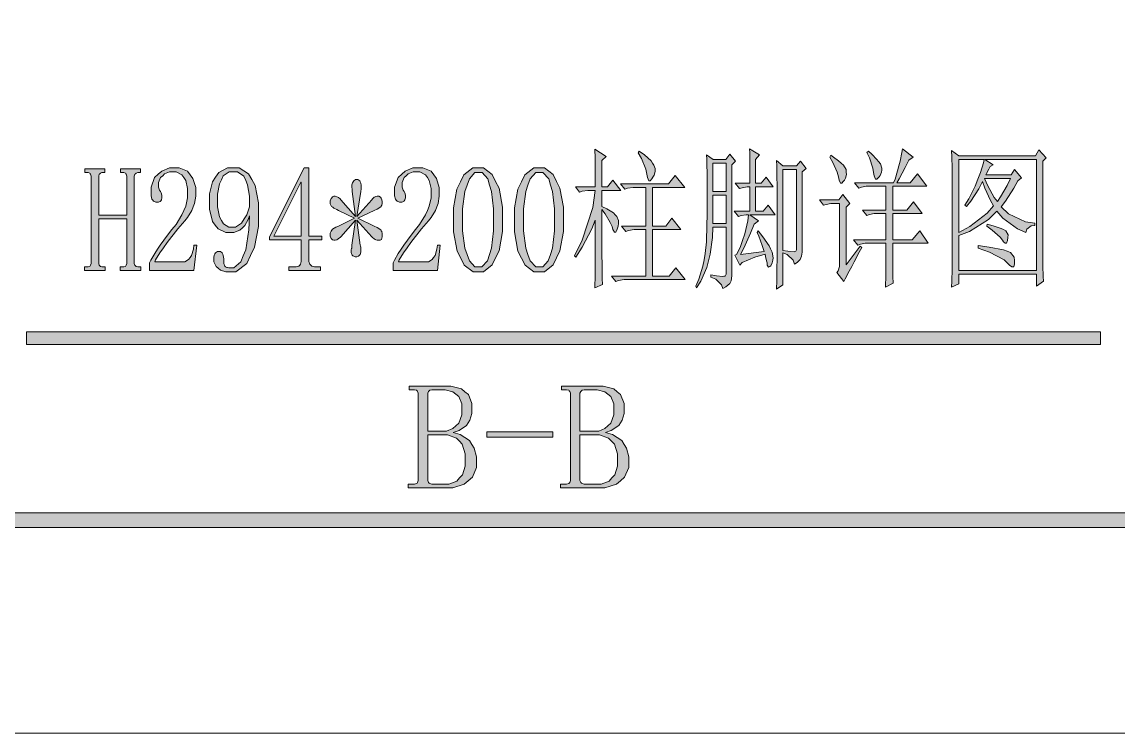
# Model space of a CAD drawing. Header units: millimetres. Extents: x 0 to 586, y 0 to 414.
# Drawn here: x 116.8 to 167.5, y 0 to 32.9 of the extents above; entities that cross this region are included whole.
import ezdxf

# ---------------------------------------------------------------- set-up
doc = ezdxf.new("R2010")
doc.units = ezdxf.units.MM

msp = doc.modelspace()

# ---------------------------------------------------------------- hatches: boundary and pattern name
h = msp.add_hatch(color=0)
h.dxf.hatch_style = 2
h.paths.add_polyline_path([(143.608778, 24.253472), (143.608778, 22.792972), (143.622889, 21.060833), (143.633472, 20.782139), (143.280694, 20.619861), (143.291278, 21.209), (143.301861, 22.778861), (143.301861, 23.756056), (143.146639, 23.357417), (142.695083, 22.503694), (142.39875, 22.048611), (142.331722, 22.105056), (142.695083, 22.821194), (143.181917, 24.334611), (143.301861, 25.135417), (143.104306, 25.135417), (142.959667, 25.135417), (142.695083, 25.093083), (142.575139, 25.05075), (142.377583, 25.297694), (143.301861, 25.297694), (143.301861, 25.752778), (143.291278, 26.624139), (143.280694, 27.036889), (143.809861, 26.705278), (143.608778, 26.51125), (143.608778, 25.297694), (143.873361, 25.297694), (144.116778, 25.601083), (144.490722, 25.135417), (143.608778, 25.135417), (143.608778, 24.391056), (143.841611, 24.281694), (144.148528, 24.087667), (144.226139, 24.006528), (144.30375, 23.921861), (144.381361, 23.741944), (144.381361, 23.646694), (144.381361, 23.604361), (144.353139, 23.473833), (144.324917, 23.385639), (144.300222, 23.297444), (144.247306, 23.205722), (144.226139, 23.205722), (144.194389, 23.205722), (144.116778, 23.329194), (144.074444, 23.456194), (143.996833, 23.646694), (143.764, 24.045333)])
h = msp.add_hatch(color=0)
h.dxf.hatch_style = 2
h.paths.add_polyline_path([(145.326806, 26.95575), (145.580806, 26.775833), (145.894778, 26.500667), (145.95475, 26.401889), (146.01825, 26.306639), (146.078222, 26.140833), (146.078222, 26.070278), (146.078222, 26.00325), (146.021778, 25.8445), (145.968861, 25.752778), (145.912417, 25.664583), (145.834806, 25.576389), (145.813639, 25.576389), (145.778361, 25.576389), (145.714861, 25.728083), (145.679583, 25.879778), (145.63725, 26.112611), (145.439694, 26.610028), (145.284472, 26.871083)])
h = msp.add_hatch(color=0)
h.dxf.hatch_style = 2
h.paths.add_polyline_path([(150.459722, 25.467028), (150.459722, 25.671639), (150.459722, 26.077333), (150.459722, 26.278417), (150.459722, 26.475972), (150.449139, 26.867556), (150.438556, 27.061583), (150.900694, 26.786417), (150.724306, 26.567694), (150.724306, 25.467028), (150.988889, 25.467028), (151.211139, 25.742194), (151.539222, 25.301222), (150.724306, 25.301222), (150.724306, 24.168806), (151.077083, 24.168806), (151.299333, 24.4475), (151.627417, 24.006528), (150.459722, 24.006528), (150.858361, 23.731361), (150.660806, 23.565556), (150.495, 23.152806), (150.173972, 22.450778), (150.022278, 22.1615), (151.122944, 22.299083), (151.03475, 22.57425), (150.868944, 23.015222), (150.791333, 23.1775), (150.837194, 23.262167), (151.055917, 22.987), (151.348722, 22.567194), (151.419278, 22.422556), (151.489833, 22.277917), (151.539222, 22.016861), (151.518056, 21.896917), (151.496889, 21.7805), (151.426333, 21.635861), (151.376944, 21.611167), (151.324028, 21.582944), (151.264056, 21.664083), (151.253472, 21.773444), (151.232306, 21.872222), (151.186444, 22.076833), (151.165278, 22.186194), (150.681972, 22.048611), (150.096361, 21.787556), (149.997583, 21.664083), (149.757694, 22.133278), (149.831778, 22.1615), (150.015222, 22.496639), (150.121056, 22.807083), (150.223361, 23.117528), (150.360944, 23.71725), (150.396222, 24.006528), (150.283333, 24.006528), (150.054028, 23.964194), (149.934083, 23.921861), (149.733, 24.168806), (150.459722, 24.168806), (150.459722, 25.301222), (150.339778, 25.301222), (150.096361, 25.258889), (149.976417, 25.220083), (149.778861, 25.467028)])
h = msp.add_hatch(color=0)
h.dxf.hatch_style = 2
h.paths.add_polyline_path([(157.532917, 27.061583), (158.016222, 26.677056), (157.818667, 26.539472), (157.642278, 26.19375), (157.367111, 25.671639), (157.268333, 25.491722), (157.885694, 25.491722), (158.213778, 25.904472), (158.65475, 25.325917), (157.070778, 25.325917), (157.070778, 24.22525), (157.730472, 24.22525), (158.037389, 24.609778), (158.436028, 24.059444), (157.070778, 24.059444), (157.070778, 22.849417), (157.973889, 22.849417), (158.326667, 23.262167), (158.721778, 22.683611), (157.070778, 22.683611), (157.070778, 22.06625), (157.081361, 21.141972), (157.091944, 20.842111), (156.739167, 20.648083), (156.74975, 21.212528), (156.760333, 22.228528), (156.760333, 22.683611), (155.881917, 22.683611), (155.793722, 22.683611), (155.582056, 22.641278), (155.462111, 22.602472), (155.264556, 22.849417), (156.760333, 22.849417), (156.760333, 24.059444), (156.298194, 24.059444), (156.21, 24.059444), (156.001861, 24.017111), (155.881917, 23.978306), (155.680833, 24.22525), (156.760333, 24.22525), (156.760333, 25.325917), (155.92425, 25.325917), (155.836056, 25.325917), (155.627917, 25.283583), (155.504444, 25.244778), (155.306889, 25.491722), (157.113111, 25.491722), (157.180139, 25.657528), (157.300083, 26.042056), (157.356528, 26.264306), (157.412972, 26.483028), (157.497639, 26.881667)])
h = msp.add_hatch(color=0)
h.dxf.hatch_style = 2
h.paths.add_polyline_path([(155.881917, 26.895778), (155.945417, 26.952222), (156.100639, 26.814639), (156.337, 26.571222), (156.421667, 26.468917), (156.502806, 26.366611), (156.573361, 26.165528), (156.562778, 26.070278), (156.552194, 25.975028), (156.492222, 25.823333), (156.442833, 25.766889), (156.393444, 25.710444), (156.333472, 25.657528), (156.319361, 25.657528), (156.277028, 25.657528), (156.21, 25.809222), (156.188833, 25.960917), (156.157083, 26.165528), (156.001861, 26.634722)])
h = msp.add_hatch(color=0)
h.paths.add_polyline_path([(164.031083, 26.483028), (164.031083, 21.914556), (164.031083, 21.639389), (164.041667, 21.141972), (164.05225, 20.92325), (163.724167, 20.704528), (163.724167, 21.254861), (160.132889, 21.254861), (160.132889, 20.813889), (159.801278, 20.648083), (159.811861, 20.92325), (159.822444, 21.487694), (159.822444, 21.776972), (159.822444, 25.936222), (159.822444, 26.169056), (159.811861, 26.691167), (159.801278, 26.980444), (160.132889, 26.7335), (163.678306, 26.7335), (163.833528, 27.008667), (164.186306, 26.648833)])
h.paths.add_polyline_path([(160.132889, 21.420667), (163.724167, 21.420667), (163.724167, 26.567694), (161.342917, 26.567694), (161.716861, 26.32075), (161.586333, 26.236083), (161.519306, 26.112611), (161.420528, 25.918583), (161.388778, 25.851556), (162.556472, 25.851556), (162.708167, 26.0985), (163.039778, 25.713972), (162.863389, 25.576389), (162.676417, 25.244778), (162.291889, 24.641528), (162.090806, 24.366361), (162.433, 24.048861), (163.216167, 23.678444), (163.657139, 23.622), (163.657139, 23.512639), (163.491333, 23.498528), (163.283194, 23.332722), (163.237333, 23.181028), (162.852806, 23.360944), (162.179, 23.854833), (161.89325, 24.172333), (161.508722, 23.787806), (160.626778, 23.223361), (160.132889, 23.043444)])
h.paths.add_polyline_path([(160.132889, 26.567694), (160.132889, 23.181028), (160.647944, 23.456194), (161.452278, 24.077083), (161.741556, 24.419278), (161.596917, 24.66975), (161.342917, 25.234194), (161.233556, 25.548167), (161.057167, 25.205972), (160.683222, 24.627417), (160.485667, 24.394583), (160.418639, 24.4475), (160.595028, 24.736778), (160.891361, 25.3365), (161.011306, 25.646944), (161.134778, 25.957389), (161.275889, 26.416), (161.300583, 26.567694)])
h.paths.add_polyline_path([(161.32175, 25.68575), (161.476972, 25.343556), (161.773306, 24.803806), (161.917944, 24.613306), (162.069639, 24.832028), (162.380083, 25.36825), (162.531778, 25.68575)])
h = msp.add_hatch(color=0)
h.paths.add_polyline_path([(148.6535, 21.226639), (148.9075, 21.184306), (149.210889, 21.149028), (149.260278, 21.156083), (149.309667, 21.163139), (149.359056, 21.251333), (149.359056, 21.336), (149.359056, 23.427972), (148.741694, 23.427972), (148.720528, 22.958778), (148.62175, 22.182667), (148.544139, 21.872222), (148.466528, 21.561778), (148.191361, 20.937361), (147.993806, 20.619861), (147.951472, 20.701), (148.092583, 21.0185), (148.286611, 21.625278), (148.336, 21.914556), (148.385389, 22.203833), (148.445361, 22.754167), (148.455944, 23.015222), (148.466528, 23.276278), (148.477111, 24.246417), (148.477111, 24.9555), (148.477111, 25.664583), (148.466528, 26.578278), (148.455944, 26.786417), (148.766389, 26.567694), (149.337889, 26.567694), (149.535444, 26.814639), (149.800028, 26.483028), (149.623639, 26.317222), (149.623639, 21.336), (149.623639, 21.170194), (149.591889, 20.944417), (149.556611, 20.880917), (149.524861, 20.817417), (149.348472, 20.672778), (149.203833, 20.591639), (149.150917, 20.757444), (148.87575, 21.0185), (148.6535, 21.11375)])
h.paths.add_polyline_path([(148.741694, 26.401889), (148.741694, 25.078972), (149.359056, 25.078972), (149.359056, 26.401889)])
h.paths.add_polyline_path([(148.741694, 24.913167), (148.741694, 23.593778), (149.359056, 23.593778), (149.359056, 24.913167)])
h = msp.add_hatch(color=0)
h.paths.add_polyline_path([(151.694444, 20.563417), (151.705028, 20.962056), (151.715611, 22.528389), (151.715611, 23.689028), (151.715611, 24.853194), (151.705028, 26.264306), (151.694444, 26.514778), (151.980194, 26.264306), (152.618722, 26.264306), (152.795111, 26.486556), (153.059694, 26.154944), (152.883306, 25.989139), (152.883306, 22.38375), (152.883306, 22.270861), (152.851556, 22.087417), (152.819806, 22.009806), (152.784528, 21.935722), (152.643417, 21.791083), (152.530528, 21.720528), (152.467028, 21.900444), (152.191861, 22.1615), (151.980194, 22.242639), (151.980194, 20.757444)])
h.paths.add_polyline_path([(151.980194, 22.355528), (152.223611, 22.313194), (152.505833, 22.284972), (152.544639, 22.299083), (152.579917, 22.313194), (152.618722, 22.38375), (152.618722, 22.436667), (152.618722, 26.0985), (151.980194, 26.0985)])
h = msp.add_hatch(color=0)
h.dxf.hatch_style = 2
h.paths.add_polyline_path([(154.160361, 26.677056), (154.206222, 26.758194), (154.326167, 26.677056), (154.562528, 26.497139), (154.678944, 26.401889), (154.795361, 26.303111), (154.915306, 26.0985), (154.922361, 25.985611), (154.925889, 25.87625), (154.883556, 25.692806), (154.834167, 25.615194), (154.784778, 25.541111), (154.714222, 25.4635), (154.689528, 25.4635), (154.657778, 25.4635), (154.59075, 25.615194), (154.559, 25.766889), (154.502556, 25.975028), (154.305, 26.426583)])
h = msp.add_hatch(color=0)
h.dxf.hatch_style = 2
h.paths.add_polyline_path([(121.955278, 21.805194), (121.955278, 21.74875), (121.9835, 21.667611), (122.011722, 21.639389), (122.039944, 21.611167), (122.1105, 21.586472), (122.152833, 21.586472), (122.262194, 21.586472), (122.262194, 21.417139), (121.299111, 21.417139), (121.299111, 21.586472), (121.408472, 21.586472), (121.461389, 21.586472), (121.539, 21.611167), (121.560167, 21.639389), (121.584861, 21.667611), (121.606028, 21.74875), (121.606028, 21.805194), (121.606028, 23.8125), (120.304278, 23.8125), (120.304278, 21.805194), (120.304278, 21.74875), (120.3325, 21.667611), (120.357194, 21.639389), (120.385417, 21.611167), (120.455972, 21.586472), (120.501833, 21.586472), (120.611194, 21.586472), (120.611194, 21.417139), (119.644583, 21.417139), (119.644583, 21.586472), (119.753944, 21.586472), (119.810389, 21.586472), (119.888, 21.611167), (119.909167, 21.639389), (119.930333, 21.667611), (119.9515, 21.74875), (119.9515, 21.805194), (119.9515, 25.742194), (119.9515, 25.798639), (119.930333, 25.879778), (119.909167, 25.908), (119.888, 25.936222), (119.810389, 25.960917), (119.757472, 25.960917), (119.669278, 25.960917), (119.669278, 26.13025), (120.5865, 26.13025), (120.5865, 25.960917), (120.501833, 25.960917), (120.455972, 25.960917), (120.385417, 25.936222), (120.357194, 25.908), (120.3325, 25.879778), (120.304278, 25.798639), (120.304278, 25.742194), (120.304278, 23.981833), (121.606028, 23.981833), (121.606028, 25.742194), (121.606028, 25.798639), (121.584861, 25.879778), (121.560167, 25.908), (121.539, 25.936222), (121.464917, 25.960917), (121.408472, 25.960917), (121.320278, 25.960917), (121.320278, 26.13025), (122.241028, 26.13025), (122.241028, 25.960917), (122.152833, 25.960917), (122.1105, 25.960917), (122.036417, 25.936222), (122.011722, 25.908), (121.9835, 25.879778), (121.955278, 25.798639), (121.955278, 25.742194)])
h = msp.add_hatch(color=0)
h.dxf.hatch_style = 2
h.paths.add_polyline_path([(124.424722, 24.973139), (124.424722, 25.220083), (124.336528, 25.597556), (124.248333, 25.731611), (124.160139, 25.862139), (123.895556, 25.992667), (123.719167, 25.992667), (123.585111, 25.992667), (123.359333, 25.900944), (123.267611, 25.81275), (123.172361, 25.724556), (123.080639, 25.49525), (123.080639, 25.357667), (123.080639, 25.276528), (123.122972, 25.138944), (123.168833, 25.0825), (123.200583, 25.026056), (123.232333, 24.916694), (123.232333, 24.863778), (123.232333, 24.793222), (123.207639, 24.690917), (123.179417, 24.655639), (123.151194, 24.620361), (123.070056, 24.588611), (123.013611, 24.588611), (122.950111, 24.588611), (122.844278, 24.634472), (122.805472, 24.683861), (122.766667, 24.729722), (122.727861, 24.888472), (122.727861, 25.001361), (122.727861, 25.290639), (122.893667, 25.728083), (123.059472, 25.879778), (123.225278, 26.031472), (123.578056, 26.183167), (123.765028, 26.183167), (124.029611, 26.183167), (124.421194, 26.017361), (124.544667, 25.855083), (124.671667, 25.689278), (124.798667, 25.273), (124.798667, 25.026056), (124.798667, 24.86025), (124.738694, 24.532167), (124.678722, 24.366361), (124.61875, 24.200556), (124.424722, 23.883056), (124.290667, 23.731361), (123.973167, 23.346833), (123.482806, 22.718889), (123.309944, 22.479), (123.140611, 22.239111), (122.936, 21.914556), (122.90425, 21.829889), (124.202472, 21.829889), (124.30125, 21.829889), (124.467056, 21.928667), (124.534083, 22.023917), (124.601111, 22.119167), (124.689306, 22.408444), (124.710472, 22.598944), (124.844528, 22.598944), (124.710472, 21.417139), (122.660833, 21.417139), (122.660833, 21.776972), (122.717278, 21.900444), (122.897194, 22.217944), (123.024194, 22.411972), (123.151194, 22.602472), (123.489861, 23.057556), (123.698, 23.318611), (123.884972, 23.554972), (124.160139, 23.995944), (124.248333, 24.200556), (124.336528, 24.408694), (124.424722, 24.793222)])
h = msp.add_hatch(color=0)
h.paths.add_polyline_path([(126.403806, 23.181028), (126.185083, 23.181028), (125.832306, 23.353889), (125.69825, 23.52675), (125.567722, 23.699611), (125.433667, 24.257), (125.433667, 24.641528), (125.433667, 24.973139), (125.578306, 25.523472), (125.719417, 25.742194), (125.864056, 25.964444), (126.273278, 26.183167), (126.537861, 26.183167), (126.813028, 26.183167), (127.243417, 25.908), (127.398639, 25.632833), (127.550333, 25.357667), (127.705556, 24.560389), (127.705556, 24.03475), (127.705556, 23.456194), (127.525639, 22.500167), (127.342194, 22.119167), (127.15875, 21.741694), (126.657806, 21.364222), (126.336778, 21.364222), (126.195667, 21.364222), (125.945194, 21.445361), (125.842889, 21.5265), (125.737056, 21.611167), (125.631222, 21.829889), (125.631222, 21.967472), (125.631222, 22.023917), (125.659444, 22.133278), (125.687667, 22.189722), (125.712361, 22.246167), (125.807611, 22.299083), (125.874639, 22.299083), (125.938139, 22.299083), (126.026333, 22.239111), (126.0475, 22.175611), (126.072194, 22.112111), (126.093361, 21.967472), (126.093361, 21.886333), (126.093361, 21.829889), (126.103944, 21.741694), (126.114528, 21.706417), (126.125111, 21.671139), (126.149806, 21.625278), (126.160389, 21.611167), (126.170972, 21.597056), (126.209778, 21.575889), (126.238, 21.568833), (126.266222, 21.561778), (126.326194, 21.554722), (126.357944, 21.554722), (126.559028, 21.554722), (126.880056, 21.829889), (127, 22.105056), (127.123472, 22.380222), (127.264583, 23.3045), (127.289278, 23.953611), (127.232833, 23.787806), (127.067028, 23.512639), (126.957667, 23.403278), (126.848306, 23.290389), (126.569611, 23.181028)])
h.paths.add_polyline_path([(125.807611, 24.66975), (125.807611, 24.366361), (125.902861, 23.904222), (125.998111, 23.745472), (126.089833, 23.586722), (126.326194, 23.427972), (126.470833, 23.427972), (126.636639, 23.427972), (126.922389, 23.622), (127.045861, 23.816028), (127.165806, 24.006528), (127.289278, 24.366361), (127.289278, 24.532167), (127.289278, 24.86025), (127.201083, 25.392944), (127.112889, 25.5905), (127.024694, 25.791583), (126.735417, 25.992667), (126.537861, 25.992667), (126.350889, 25.992667), (126.072194, 25.805694), (125.984, 25.618722), (125.895806, 25.435278), (125.807611, 24.959028)])
h = msp.add_hatch(color=0)
h.paths.add_polyline_path([(130.040944, 21.942778), (130.040944, 21.844), (130.083278, 21.709944), (130.129139, 21.667611), (130.171472, 21.625278), (130.294944, 21.586472), (130.372556, 21.586472), (130.570111, 21.586472), (130.570111, 21.417139), (129.116667, 21.417139), (129.116667, 21.586472), (129.360083, 21.586472), (129.448278, 21.586472), (129.575278, 21.625278), (129.614083, 21.667611), (129.649361, 21.709944), (129.688167, 21.844), (129.688167, 21.942778), (129.688167, 22.845889), (128.210028, 22.845889), (128.210028, 22.983472), (129.822222, 26.183167), (130.040944, 26.183167), (130.040944, 23.015222), (130.637139, 23.015222), (130.637139, 22.845889), (130.040944, 22.845889)])
h.paths.add_polyline_path([(129.667, 25.516417), (128.407583, 23.015222), (129.688167, 23.015222), (129.688167, 25.516417)])
h = msp.add_hatch(color=0)
h.dxf.hatch_style = 2
h.paths.add_polyline_path([(135.703028, 24.973139), (135.703028, 25.220083), (135.614833, 25.597556), (135.526639, 25.731611), (135.438444, 25.862139), (135.173861, 25.992667), (134.997472, 25.992667), (134.866944, 25.992667), (134.641167, 25.900944), (134.545917, 25.81275), (134.450667, 25.724556), (134.358944, 25.49525), (134.358944, 25.357667), (134.358944, 25.276528), (134.401278, 25.138944), (134.447139, 25.0825), (134.478889, 25.026056), (134.514167, 24.916694), (134.514167, 24.863778), (134.514167, 24.793222), (134.485944, 24.690917), (134.457722, 24.655639), (134.4295, 24.620361), (134.348361, 24.588611), (134.291917, 24.588611), (134.228417, 24.588611), (134.122583, 24.634472), (134.083778, 24.683861), (134.044972, 24.729722), (134.006167, 24.888472), (134.006167, 25.001361), (134.006167, 25.290639), (134.171972, 25.728083), (134.337778, 25.879778), (134.503583, 26.031472), (134.856361, 26.183167), (135.043333, 26.183167), (135.307917, 26.183167), (135.6995, 26.017361), (135.8265, 25.855083), (135.949972, 25.689278), (136.076972, 25.273), (136.076972, 25.026056), (136.076972, 24.86025), (136.017, 24.532167), (135.957028, 24.366361), (135.897056, 24.200556), (135.703028, 23.883056), (135.5725, 23.731361), (135.251472, 23.346833), (134.761111, 22.718889), (134.58825, 22.479), (134.418917, 22.239111), (134.214306, 21.914556), (134.182556, 21.829889), (135.480778, 21.829889), (135.583083, 21.829889), (135.745361, 21.928667), (135.812389, 22.023917), (135.879417, 22.119167), (135.967611, 22.408444), (135.988778, 22.598944), (136.122833, 22.598944), (135.988778, 21.417139), (133.939139, 21.417139), (133.939139, 21.776972), (133.995583, 21.900444), (134.179028, 22.217944), (134.306028, 22.411972), (134.4295, 22.602472), (134.768167, 23.057556), (134.976306, 23.318611), (135.163278, 23.554972), (135.438444, 23.995944), (135.526639, 24.200556), (135.614833, 24.408694), (135.703028, 24.793222)])
h = msp.add_hatch(color=0)
h.paths.add_polyline_path([(137.883194, 21.364222), (137.639778, 21.364222), (137.230556, 21.678194), (137.068278, 21.995694), (136.902472, 22.313194), (136.736667, 23.20925), (136.736667, 23.787806), (136.736667, 24.324028), (136.895417, 25.191861), (137.057694, 25.523472), (137.216444, 25.855083), (137.629194, 26.183167), (137.883194, 26.183167), (138.123083, 26.183167), (138.52525, 25.865667), (138.684, 25.551694), (138.846278, 25.234194), (139.005028, 24.35225), (139.005028, 23.787806), (139.005028, 23.223361), (138.846278, 22.334361), (138.684, 22.009806), (138.52525, 21.68525), (138.123083, 21.364222)])
h.paths.add_polyline_path([(137.883194, 25.960917), (137.727972, 25.960917), (137.470444, 25.664583), (137.364611, 25.371778), (137.258778, 25.075444), (137.156472, 24.281694), (137.156472, 23.787806), (137.156472, 23.265694), (137.258778, 22.450778), (137.364611, 22.1615), (137.470444, 21.872222), (137.727972, 21.586472), (137.883194, 21.586472), (138.045472, 21.586472), (138.306528, 21.872222), (138.39825, 22.1615), (138.4935, 22.450778), (138.585222, 23.265694), (138.585222, 23.787806), (138.585222, 24.281694), (138.497028, 25.075444), (138.408833, 25.371778), (138.320639, 25.664583), (138.059583, 25.960917)])
h = msp.add_hatch(color=0)
h.paths.add_polyline_path([(140.701889, 21.364222), (140.458472, 21.364222), (140.052778, 21.678194), (139.886972, 21.995694), (139.721167, 22.313194), (139.555361, 23.20925), (139.555361, 23.787806), (139.555361, 24.324028), (139.717639, 25.191861), (139.876389, 25.523472), (140.035139, 25.855083), (140.447889, 26.183167), (140.701889, 26.183167), (140.945306, 26.183167), (141.343944, 25.865667), (141.506222, 25.551694), (141.664972, 25.234194), (141.823722, 24.35225), (141.823722, 23.787806), (141.823722, 23.223361), (141.664972, 22.334361), (141.506222, 22.009806), (141.343944, 21.68525), (140.945306, 21.364222)])
h.paths.add_polyline_path([(140.701889, 25.960917), (140.546667, 25.960917), (140.289139, 25.664583), (140.183306, 25.371778), (140.081, 25.075444), (139.975167, 24.281694), (139.975167, 23.787806), (139.975167, 23.265694), (140.081, 22.450778), (140.183306, 22.1615), (140.289139, 21.872222), (140.546667, 21.586472), (140.701889, 21.586472), (140.867694, 21.586472), (141.125222, 21.872222), (141.220472, 22.1615), (141.312194, 22.450778), (141.407444, 23.265694), (141.407444, 23.787806), (141.407444, 24.281694), (141.31925, 25.075444), (141.231056, 25.371778), (141.142861, 25.664583), (140.878278, 25.960917)])
h = msp.add_hatch(color=0)
h.dxf.hatch_style = 2
h.paths.add_polyline_path([(133.057194, 24.200556), (132.309306, 23.84425), (133.057194, 23.484417), (133.201833, 23.413861), (133.367639, 23.3045), (133.388806, 23.262167), (133.409972, 23.223361), (133.431139, 23.138694), (133.431139, 23.096361), (133.431139, 22.987), (133.399389, 22.863528), (133.367639, 22.849417), (133.332361, 22.835306), (133.265333, 22.821194), (133.233583, 22.821194), (133.201833, 22.821194), (133.134806, 22.842361), (133.103056, 22.863528), (133.067778, 22.884694), (132.990167, 22.944667), (132.947833, 22.987), (132.263444, 23.759583), (132.418667, 22.602472), (132.42925, 22.563667), (132.439833, 22.486056), (132.439833, 22.450778), (132.439833, 22.419028), (132.439833, 22.369639), (132.439833, 22.355528), (132.439833, 22.274389), (132.408083, 22.157972), (132.372806, 22.122694), (132.341056, 22.087417), (132.263444, 22.052139), (132.221111, 22.052139), (132.185833, 22.052139), (132.115278, 22.080361), (132.076472, 22.108583), (132.037667, 22.136806), (131.998861, 22.260278), (131.998861, 22.355528), (131.998861, 22.38375), (132.009444, 22.440194), (132.023556, 22.464889), (132.023556, 22.493111), (132.023556, 22.563667), (132.023556, 22.602472), (132.199944, 23.759583), (131.515556, 22.987), (131.483806, 22.958778), (131.409722, 22.905861), (131.370917, 22.877639), (131.332111, 22.849417), (131.261556, 22.821194), (131.229806, 22.821194), (131.194528, 22.821194), (131.131028, 22.849417), (131.09575, 22.877639), (131.064, 22.905861), (131.028722, 23.015222), (131.028722, 23.096361), (131.028722, 23.152806), (131.064, 23.248056), (131.09575, 23.290389), (131.131028, 23.332722), (131.282722, 23.427972), (131.406194, 23.484417), (132.154083, 23.84425), (131.406194, 24.200556), (131.328583, 24.242889), (131.194528, 24.316972), (131.141611, 24.35225), (131.085167, 24.387528), (131.028722, 24.503944), (131.028722, 24.588611), (131.028722, 24.655639), (131.064, 24.757944), (131.09575, 24.793222), (131.131028, 24.8285), (131.194528, 24.863778), (131.229806, 24.863778), (131.261556, 24.863778), (131.332111, 24.842611), (131.370917, 24.821444), (131.409722, 24.800278), (131.483806, 24.740306), (131.515556, 24.697972), (132.199944, 23.925389), (132.044722, 25.0825), (132.044722, 25.124833), (132.044722, 25.191861), (132.044722, 25.220083), (132.034139, 25.248306), (132.023556, 25.301222), (132.023556, 25.329444), (132.023556, 25.385889), (132.055306, 25.488194), (132.087056, 25.534056), (132.122333, 25.583444), (132.199944, 25.632833), (132.242278, 25.632833), (132.309306, 25.632833), (132.3975, 25.576389), (132.418667, 25.523472), (132.439833, 25.467028), (132.461, 25.371778), (132.461, 25.329444), (132.461, 25.301222), (132.461, 25.24125), (132.461, 25.205972), (132.461, 25.170694), (132.450417, 25.107194), (132.439833, 25.0825), (132.263444, 23.925389), (132.947833, 24.697972), (132.990167, 24.750889), (133.067778, 24.821444), (133.103056, 24.835556), (133.134806, 24.849667), (133.201833, 24.863778), (133.233583, 24.863778), (133.279444, 24.863778), (133.35, 24.821444), (133.378222, 24.779111), (133.402917, 24.740306), (133.431139, 24.641528), (133.431139, 24.588611), (133.431139, 24.532167), (133.409972, 24.443972), (133.388806, 24.408694), (133.367639, 24.373417), (133.201833, 24.271111)])
h = msp.add_hatch(color=0)
h.dxf.hatch_style = 2
h.paths.add_polyline_path([(144.469556, 25.438806), (146.695583, 25.438806), (147.0025, 25.823333), (147.443472, 25.273), (145.944167, 25.273), (145.944167, 23.484417), (146.561528, 23.484417), (146.847278, 23.84425), (147.267083, 23.318611), (145.944167, 23.318611), (145.944167, 21.166667), (146.71675, 21.166667), (147.023667, 21.554722), (147.464639, 21.004389), (144.776472, 21.004389), (144.635361, 21.004389), (144.370778, 20.962056), (144.247306, 20.919722), (144.04975, 21.166667), (145.63725, 21.166667), (145.63725, 23.318611), (145.238611, 23.318611), (145.0975, 23.318611), (144.832917, 23.279806), (144.712972, 23.237472), (144.511889, 23.484417), (145.63725, 23.484417), (145.63725, 25.273), (145.196278, 25.273), (145.051639, 25.273), (144.787056, 25.230667), (144.667111, 25.188333)])
h = msp.add_hatch(color=0)
h.dxf.hatch_style = 2
h.paths.add_polyline_path([(154.911778, 21.692306), (155.571472, 22.546028), (155.6385, 22.489583), (155.518556, 22.270861), (155.285722, 21.829889), (155.176361, 21.607639), (155.052889, 21.388917), (154.865917, 21.043194), (154.802417, 20.919722), (154.491972, 21.332472), (154.548417, 21.403028), (154.601333, 21.607639), (154.601333, 21.745222), (154.601333, 24.528639), (154.294417, 24.528639), (154.206222, 24.528639), (153.998083, 24.486306), (153.874611, 24.443972), (153.677056, 24.694444), (154.580167, 24.694444), (154.756556, 24.941389), (155.088167, 24.528639), (154.911778, 24.362833)])
h = msp.add_hatch(color=0)
h.dxf.hatch_style = 2
h.paths.add_polyline_path([(161.452278, 23.565556), (161.716861, 23.498528), (162.090806, 23.375056), (162.203694, 23.318611), (162.313056, 23.262167), (162.411833, 23.078722), (162.40125, 22.948194), (162.390667, 22.817667), (162.344806, 22.687139), (162.313056, 22.687139), (162.281306, 22.687139), (162.203694, 22.754167), (162.157833, 22.824722), (162.048472, 22.962306), (161.685111, 23.290389), (161.431111, 23.484417)])
h = msp.add_hatch(color=0)
h.dxf.hatch_style = 2
h.paths.add_polyline_path([(161.036, 22.57425), (161.540472, 22.507222), (162.207222, 22.376694), (162.3695, 22.313194), (162.52825, 22.253222), (162.697583, 22.038028), (162.708167, 21.886333), (162.71875, 21.734639), (162.676417, 21.586472), (162.619972, 21.586472), (162.588222, 21.586472), (162.478861, 21.667611), (162.40125, 21.74875), (162.235444, 21.914556), (161.551056, 22.270861), (161.036, 22.464889)])
h = msp.add_hatch(color=0)
h.dxf.hatch_style = 2
h.paths.add_polyline_path([(116.956417, 17.991667), (116.956417, 18.584333), (166.694556, 18.584333), (166.694556, 17.991667)])
h = msp.add_hatch(color=0)
h.paths.add_polyline_path([(134.634111, 11.359444), (134.634111, 11.52525), (134.852833, 11.52525), (134.923389, 11.52525), (135.018639, 11.553472), (135.046861, 11.581694), (135.075083, 11.609917), (135.103306, 11.691056), (135.103306, 11.7475), (135.103306, 15.6845), (135.103306, 15.737417), (135.075083, 15.822083), (135.046861, 15.850306), (135.018639, 15.875), (134.923389, 15.903222), (134.852833, 15.903222), (134.687028, 15.903222), (134.687028, 16.072556), (136.285111, 16.072556), (136.616722, 16.072556), (137.107083, 15.942028), (137.265833, 15.807972), (137.424583, 15.677444), (137.583333, 15.27175), (137.583333, 14.996583), (137.583333, 14.802556), (137.498667, 14.485056), (137.417528, 14.361583), (137.332861, 14.238111), (136.990667, 14.015861), (136.726083, 13.920611), (137.043583, 13.825361), (137.473972, 13.550194), (137.583333, 13.370278), (137.692694, 13.190361), (137.805583, 12.791722), (137.805583, 12.569472), (137.805583, 12.294306), (137.611556, 11.853333), (137.417528, 11.687528), (137.2235, 11.52525), (136.701389, 11.359444), (136.369778, 11.359444)])
h.paths.add_polyline_path([(136.288639, 11.52525), (136.521472, 11.52525), (136.888361, 11.669889), (137.018889, 11.814528), (137.149417, 11.959167), (137.279944, 12.364861), (137.279944, 12.625917), (137.279944, 12.929306), (137.142361, 13.373806), (137.004778, 13.518444), (136.867194, 13.663083), (136.454444, 13.807722), (136.17575, 13.807722), (135.54075, 13.807722), (135.54075, 11.7475), (135.54075, 11.691056), (135.576028, 11.609917), (135.611306, 11.581694), (135.643056, 11.553472), (135.734778, 11.52525), (135.791222, 11.52525)])
h.paths.add_polyline_path([(137.114139, 14.996583), (137.114139, 15.243528), (136.976556, 15.592778), (136.838972, 15.698611), (136.701389, 15.800917), (136.341556, 15.903222), (136.119306, 15.903222), (135.791222, 15.903222), (135.734778, 15.903222), (135.643056, 15.875), (135.611306, 15.850306), (135.576028, 15.822083), (135.54075, 15.737417), (135.54075, 15.6845), (135.54075, 13.977056), (136.256889, 13.977056), (136.408583, 13.977056), (136.701389, 14.100528), (136.838972, 14.224), (136.976556, 14.347472), (137.114139, 14.732)])
h = msp.add_hatch(color=0)
h.paths.add_polyline_path([(141.682611, 11.359444), (141.682611, 11.52525), (141.904861, 11.52525), (141.971889, 11.52525), (142.070667, 11.553472), (142.095361, 11.581694), (142.123583, 11.609917), (142.151806, 11.691056), (142.151806, 11.7475), (142.151806, 15.6845), (142.151806, 15.737417), (142.123583, 15.822083), (142.095361, 15.850306), (142.070667, 15.875), (141.971889, 15.903222), (141.904861, 15.903222), (141.739056, 15.903222), (141.739056, 16.072556), (143.337139, 16.072556), (143.665222, 16.072556), (144.155583, 15.942028), (144.314333, 15.807972), (144.473083, 15.677444), (144.631833, 15.27175), (144.631833, 14.996583), (144.631833, 14.802556), (144.547167, 14.485056), (144.466028, 14.361583), (144.384889, 14.238111), (144.039167, 14.015861), (143.778111, 13.920611), (144.095611, 13.825361), (144.522472, 13.550194), (144.631833, 13.370278), (144.741194, 13.190361), (144.854083, 12.791722), (144.854083, 12.569472), (144.854083, 12.294306), (144.660056, 11.853333), (144.466028, 11.687528), (144.275528, 11.52525), (143.749889, 11.359444), (143.418278, 11.359444)])
h.paths.add_polyline_path([(143.337139, 11.52525), (143.569972, 11.52525), (143.936861, 11.669889), (144.067389, 11.814528), (144.197917, 11.959167), (144.331972, 12.364861), (144.331972, 12.625917), (144.331972, 12.929306), (144.190861, 13.373806), (144.053278, 13.518444), (143.915694, 13.663083), (143.502944, 13.807722), (143.22425, 13.807722), (142.58925, 13.807722), (142.58925, 11.7475), (142.58925, 11.691056), (142.624528, 11.609917), (142.659806, 11.581694), (142.695083, 11.553472), (142.783278, 11.52525), (142.839722, 11.52525)])
h.paths.add_polyline_path([(144.162639, 14.996583), (144.162639, 15.243528), (144.025056, 15.592778), (143.887472, 15.698611), (143.749889, 15.800917), (143.390056, 15.903222), (143.171333, 15.903222), (142.839722, 15.903222), (142.783278, 15.903222), (142.695083, 15.875), (142.659806, 15.850306), (142.624528, 15.822083), (142.58925, 15.737417), (142.58925, 15.6845), (142.58925, 13.977056), (143.308917, 13.977056), (143.460611, 13.977056), (143.749889, 14.100528), (143.887472, 14.224), (144.025056, 14.347472), (144.162639, 14.732)])
h = msp.add_hatch(color=0)
h.dxf.hatch_style = 2
h.paths.add_polyline_path([(138.27125, 13.701889), (138.27125, 13.945306), (141.329833, 13.945306), (141.329833, 13.701889)])
h = msp.add_hatch(color=0)
h.dxf.hatch_style = 2
h.paths.add_polyline_path([(24.302861, 9.514417), (24.994306, 10.205861), (575.429944, 10.205861), (576.117861, 9.514417)])

# ---------------------------------------------------------------- linework, layer by layer
at = {"color": 0, "lineweight": 0}
for points in [[(0, 0), (585.632278, 0), (585.632278, 414.0835), (0, 414.0835)], [(143.608778, 24.253472), (143.608778, 22.792972), (143.622889, 21.060833), (143.633472, 20.782139), (143.280694, 20.619861), (143.291278, 21.209), (143.301861, 22.778861), (143.301861, 23.756056), (143.146639, 23.357417), (142.695083, 22.503694), (142.39875, 22.048611), (142.331722, 22.105056), (142.695083, 22.821194), (143.181917, 24.334611), (143.301861, 25.135417), (143.104306, 25.135417), (142.959667, 25.135417), (142.695083, 25.093083), (142.575139, 25.05075), (142.377583, 25.297694), (143.301861, 25.297694), (143.301861, 25.752778), (143.291278, 26.624139), (143.280694, 27.036889), (143.809861, 26.705278), (143.608778, 26.51125), (143.608778, 25.297694), (143.873361, 25.297694), (144.116778, 25.601083), (144.490722, 25.135417), (143.608778, 25.135417), (143.608778, 24.391056), (143.841611, 24.281694), (144.148528, 24.087667), (144.226139, 24.006528), (144.30375, 23.921861), (144.381361, 23.741944), (144.381361, 23.646694), (144.381361, 23.604361), (144.353139, 23.473833), (144.324917, 23.385639), (144.300222, 23.297444), (144.247306, 23.205722), (144.226139, 23.205722), (144.194389, 23.205722), (144.116778, 23.329194), (144.074444, 23.456194), (143.996833, 23.646694), (143.764, 24.045333)], [(145.326806, 26.95575), (145.580806, 26.775833), (145.894778, 26.500667), (145.95475, 26.401889), (146.01825, 26.306639), (146.078222, 26.140833), (146.078222, 26.070278), (146.078222, 26.00325), (146.021778, 25.8445), (145.968861, 25.752778), (145.912417, 25.664583), (145.834806, 25.576389), (145.813639, 25.576389), (145.778361, 25.576389), (145.714861, 25.728083), (145.679583, 25.879778), (145.63725, 26.112611), (145.439694, 26.610028), (145.284472, 26.871083)], [(150.459722, 25.467028), (150.459722, 25.671639), (150.459722, 26.077333), (150.459722, 26.278417), (150.459722, 26.475972), (150.449139, 26.867556), (150.438556, 27.061583), (150.900694, 26.786417), (150.724306, 26.567694), (150.724306, 25.467028), (150.988889, 25.467028), (151.211139, 25.742194), (151.539222, 25.301222), (150.724306, 25.301222), (150.724306, 24.168806), (151.077083, 24.168806), (151.299333, 24.4475), (151.627417, 24.006528), (150.459722, 24.006528), (150.858361, 23.731361), (150.660806, 23.565556), (150.495, 23.152806), (150.173972, 22.450778), (150.022278, 22.1615), (151.122944, 22.299083), (151.03475, 22.57425), (150.868944, 23.015222), (150.791333, 23.1775), (150.837194, 23.262167), (151.055917, 22.987), (151.348722, 22.567194), (151.419278, 22.422556), (151.489833, 22.277917), (151.539222, 22.016861), (151.518056, 21.896917), (151.496889, 21.7805), (151.426333, 21.635861), (151.376944, 21.611167), (151.324028, 21.582944), (151.264056, 21.664083), (151.253472, 21.773444), (151.232306, 21.872222), (151.186444, 22.076833), (151.165278, 22.186194), (150.681972, 22.048611), (150.096361, 21.787556), (149.997583, 21.664083), (149.757694, 22.133278), (149.831778, 22.1615), (150.015222, 22.496639), (150.121056, 22.807083), (150.223361, 23.117528), (150.360944, 23.71725), (150.396222, 24.006528), (150.283333, 24.006528), (150.054028, 23.964194), (149.934083, 23.921861), (149.733, 24.168806), (150.459722, 24.168806), (150.459722, 25.301222), (150.339778, 25.301222), (150.096361, 25.258889), (149.976417, 25.220083), (149.778861, 25.467028)], [(157.532917, 27.061583), (158.016222, 26.677056), (157.818667, 26.539472), (157.642278, 26.19375), (157.367111, 25.671639), (157.268333, 25.491722), (157.885694, 25.491722), (158.213778, 25.904472), (158.65475, 25.325917), (157.070778, 25.325917), (157.070778, 24.22525), (157.730472, 24.22525), (158.037389, 24.609778), (158.436028, 24.059444), (157.070778, 24.059444), (157.070778, 22.849417), (157.973889, 22.849417), (158.326667, 23.262167), (158.721778, 22.683611), (157.070778, 22.683611), (157.070778, 22.06625), (157.081361, 21.141972), (157.091944, 20.842111), (156.739167, 20.648083), (156.74975, 21.212528), (156.760333, 22.228528), (156.760333, 22.683611), (155.881917, 22.683611), (155.793722, 22.683611), (155.582056, 22.641278), (155.462111, 22.602472), (155.264556, 22.849417), (156.760333, 22.849417), (156.760333, 24.059444), (156.298194, 24.059444), (156.21, 24.059444), (156.001861, 24.017111), (155.881917, 23.978306), (155.680833, 24.22525), (156.760333, 24.22525), (156.760333, 25.325917), (155.92425, 25.325917), (155.836056, 25.325917), (155.627917, 25.283583), (155.504444, 25.244778), (155.306889, 25.491722), (157.113111, 25.491722), (157.180139, 25.657528), (157.300083, 26.042056), (157.356528, 26.264306), (157.412972, 26.483028), (157.497639, 26.881667)], [(155.881917, 26.895778), (155.945417, 26.952222), (156.100639, 26.814639), (156.337, 26.571222), (156.421667, 26.468917), (156.502806, 26.366611), (156.573361, 26.165528), (156.562778, 26.070278), (156.552194, 25.975028), (156.492222, 25.823333), (156.442833, 25.766889), (156.393444, 25.710444), (156.333472, 25.657528), (156.319361, 25.657528), (156.277028, 25.657528), (156.21, 25.809222), (156.188833, 25.960917), (156.157083, 26.165528), (156.001861, 26.634722)], [(164.031083, 26.483028), (164.031083, 21.914556), (164.031083, 21.639389), (164.041667, 21.141972), (164.05225, 20.92325), (163.724167, 20.704528), (163.724167, 21.254861), (160.132889, 21.254861), (160.132889, 20.813889), (159.801278, 20.648083), (159.811861, 20.92325), (159.822444, 21.487694), (159.822444, 21.776972), (159.822444, 25.936222), (159.822444, 26.169056), (159.811861, 26.691167), (159.801278, 26.980444), (160.132889, 26.7335), (163.678306, 26.7335), (163.833528, 27.008667), (164.186306, 26.648833)], [(148.6535, 21.226639), (148.9075, 21.184306), (149.210889, 21.149028), (149.260278, 21.156083), (149.309667, 21.163139), (149.359056, 21.251333), (149.359056, 21.336), (149.359056, 23.427972), (148.741694, 23.427972), (148.720528, 22.958778), (148.62175, 22.182667), (148.544139, 21.872222), (148.466528, 21.561778), (148.191361, 20.937361), (147.993806, 20.619861), (147.951472, 20.701), (148.092583, 21.0185), (148.286611, 21.625278), (148.336, 21.914556), (148.385389, 22.203833), (148.445361, 22.754167), (148.455944, 23.015222), (148.466528, 23.276278), (148.477111, 24.246417), (148.477111, 24.9555), (148.477111, 25.664583), (148.466528, 26.578278), (148.455944, 26.786417), (148.766389, 26.567694), (149.337889, 26.567694), (149.535444, 26.814639), (149.800028, 26.483028), (149.623639, 26.317222), (149.623639, 21.336), (149.623639, 21.170194), (149.591889, 20.944417), (149.556611, 20.880917), (149.524861, 20.817417), (149.348472, 20.672778), (149.203833, 20.591639), (149.150917, 20.757444), (148.87575, 21.0185), (148.6535, 21.11375)], [(148.741694, 26.401889), (148.741694, 25.078972), (149.359056, 25.078972), (149.359056, 26.401889)], [(151.694444, 20.563417), (151.705028, 20.962056), (151.715611, 22.528389), (151.715611, 23.689028), (151.715611, 24.853194), (151.705028, 26.264306), (151.694444, 26.514778), (151.980194, 26.264306), (152.618722, 26.264306), (152.795111, 26.486556), (153.059694, 26.154944), (152.883306, 25.989139), (152.883306, 22.38375), (152.883306, 22.270861), (152.851556, 22.087417), (152.819806, 22.009806), (152.784528, 21.935722), (152.643417, 21.791083), (152.530528, 21.720528), (152.467028, 21.900444), (152.191861, 22.1615), (151.980194, 22.242639), (151.980194, 20.757444)], [(154.160361, 26.677056), (154.206222, 26.758194), (154.326167, 26.677056), (154.562528, 26.497139), (154.678944, 26.401889), (154.795361, 26.303111), (154.915306, 26.0985), (154.922361, 25.985611), (154.925889, 25.87625), (154.883556, 25.692806), (154.834167, 25.615194), (154.784778, 25.541111), (154.714222, 25.4635), (154.689528, 25.4635), (154.657778, 25.4635), (154.59075, 25.615194), (154.559, 25.766889), (154.502556, 25.975028), (154.305, 26.426583)], [(160.132889, 21.420667), (163.724167, 21.420667), (163.724167, 26.567694), (161.342917, 26.567694), (161.716861, 26.32075), (161.586333, 26.236083), (161.519306, 26.112611), (161.420528, 25.918583), (161.388778, 25.851556), (162.556472, 25.851556), (162.708167, 26.0985), (163.039778, 25.713972), (162.863389, 25.576389), (162.676417, 25.244778), (162.291889, 24.641528), (162.090806, 24.366361), (162.433, 24.048861), (163.216167, 23.678444), (163.657139, 23.622), (163.657139, 23.512639), (163.491333, 23.498528), (163.283194, 23.332722), (163.237333, 23.181028), (162.852806, 23.360944), (162.179, 23.854833), (161.89325, 24.172333), (161.508722, 23.787806), (160.626778, 23.223361), (160.132889, 23.043444)], [(160.132889, 26.567694), (160.132889, 23.181028), (160.647944, 23.456194), (161.452278, 24.077083), (161.741556, 24.419278), (161.596917, 24.66975), (161.342917, 25.234194), (161.233556, 25.548167), (161.057167, 25.205972), (160.683222, 24.627417), (160.485667, 24.394583), (160.418639, 24.4475), (160.595028, 24.736778), (160.891361, 25.3365), (161.011306, 25.646944), (161.134778, 25.957389), (161.275889, 26.416), (161.300583, 26.567694)], [(121.955278, 21.805194), (121.955278, 21.74875), (121.9835, 21.667611), (122.011722, 21.639389), (122.039944, 21.611167), (122.1105, 21.586472), (122.152833, 21.586472), (122.262194, 21.586472), (122.262194, 21.417139), (121.299111, 21.417139), (121.299111, 21.586472), (121.408472, 21.586472), (121.461389, 21.586472), (121.539, 21.611167), (121.560167, 21.639389), (121.584861, 21.667611), (121.606028, 21.74875), (121.606028, 21.805194), (121.606028, 23.8125), (120.304278, 23.8125), (120.304278, 21.805194), (120.304278, 21.74875), (120.3325, 21.667611), (120.357194, 21.639389), (120.385417, 21.611167), (120.455972, 21.586472), (120.501833, 21.586472), (120.611194, 21.586472), (120.611194, 21.417139), (119.644583, 21.417139), (119.644583, 21.586472), (119.753944, 21.586472), (119.810389, 21.586472), (119.888, 21.611167), (119.909167, 21.639389), (119.930333, 21.667611), (119.9515, 21.74875), (119.9515, 21.805194), (119.9515, 25.742194), (119.9515, 25.798639), (119.930333, 25.879778), (119.909167, 25.908), (119.888, 25.936222), (119.810389, 25.960917), (119.757472, 25.960917), (119.669278, 25.960917), (119.669278, 26.13025), (120.5865, 26.13025), (120.5865, 25.960917), (120.501833, 25.960917), (120.455972, 25.960917), (120.385417, 25.936222), (120.357194, 25.908), (120.3325, 25.879778), (120.304278, 25.798639), (120.304278, 25.742194), (120.304278, 23.981833), (121.606028, 23.981833), (121.606028, 25.742194), (121.606028, 25.798639), (121.584861, 25.879778), (121.560167, 25.908), (121.539, 25.936222), (121.464917, 25.960917), (121.408472, 25.960917), (121.320278, 25.960917), (121.320278, 26.13025), (122.241028, 26.13025), (122.241028, 25.960917), (122.152833, 25.960917), (122.1105, 25.960917), (122.036417, 25.936222), (122.011722, 25.908), (121.9835, 25.879778), (121.955278, 25.798639), (121.955278, 25.742194)], [(124.424722, 24.973139), (124.424722, 25.220083), (124.336528, 25.597556), (124.248333, 25.731611), (124.160139, 25.862139), (123.895556, 25.992667), (123.719167, 25.992667), (123.585111, 25.992667), (123.359333, 25.900944), (123.267611, 25.81275), (123.172361, 25.724556), (123.080639, 25.49525), (123.080639, 25.357667), (123.080639, 25.276528), (123.122972, 25.138944), (123.168833, 25.0825), (123.200583, 25.026056), (123.232333, 24.916694), (123.232333, 24.863778), (123.232333, 24.793222), (123.207639, 24.690917), (123.179417, 24.655639), (123.151194, 24.620361), (123.070056, 24.588611), (123.013611, 24.588611), (122.950111, 24.588611), (122.844278, 24.634472), (122.805472, 24.683861), (122.766667, 24.729722), (122.727861, 24.888472), (122.727861, 25.001361), (122.727861, 25.290639), (122.893667, 25.728083), (123.059472, 25.879778), (123.225278, 26.031472), (123.578056, 26.183167), (123.765028, 26.183167), (124.029611, 26.183167), (124.421194, 26.017361), (124.544667, 25.855083), (124.671667, 25.689278), (124.798667, 25.273), (124.798667, 25.026056), (124.798667, 24.86025), (124.738694, 24.532167), (124.678722, 24.366361), (124.61875, 24.200556), (124.424722, 23.883056), (124.290667, 23.731361), (123.973167, 23.346833), (123.482806, 22.718889), (123.309944, 22.479), (123.140611, 22.239111), (122.936, 21.914556), (122.90425, 21.829889), (124.202472, 21.829889), (124.30125, 21.829889), (124.467056, 21.928667), (124.534083, 22.023917), (124.601111, 22.119167), (124.689306, 22.408444), (124.710472, 22.598944), (124.844528, 22.598944), (124.710472, 21.417139), (122.660833, 21.417139), (122.660833, 21.776972), (122.717278, 21.900444), (122.897194, 22.217944), (123.024194, 22.411972), (123.151194, 22.602472), (123.489861, 23.057556), (123.698, 23.318611), (123.884972, 23.554972), (124.160139, 23.995944), (124.248333, 24.200556), (124.336528, 24.408694), (124.424722, 24.793222)], [(126.403806, 23.181028), (126.185083, 23.181028), (125.832306, 23.353889), (125.69825, 23.52675), (125.567722, 23.699611), (125.433667, 24.257), (125.433667, 24.641528), (125.433667, 24.973139), (125.578306, 25.523472), (125.719417, 25.742194), (125.864056, 25.964444), (126.273278, 26.183167), (126.537861, 26.183167), (126.813028, 26.183167), (127.243417, 25.908), (127.398639, 25.632833), (127.550333, 25.357667), (127.705556, 24.560389), (127.705556, 24.03475), (127.705556, 23.456194), (127.525639, 22.500167), (127.342194, 22.119167), (127.15875, 21.741694), (126.657806, 21.364222), (126.336778, 21.364222), (126.195667, 21.364222), (125.945194, 21.445361), (125.842889, 21.5265), (125.737056, 21.611167), (125.631222, 21.829889), (125.631222, 21.967472), (125.631222, 22.023917), (125.659444, 22.133278), (125.687667, 22.189722), (125.712361, 22.246167), (125.807611, 22.299083), (125.874639, 22.299083), (125.938139, 22.299083), (126.026333, 22.239111), (126.0475, 22.175611), (126.072194, 22.112111), (126.093361, 21.967472), (126.093361, 21.886333), (126.093361, 21.829889), (126.103944, 21.741694), (126.114528, 21.706417), (126.125111, 21.671139), (126.149806, 21.625278), (126.160389, 21.611167), (126.170972, 21.597056), (126.209778, 21.575889), (126.238, 21.568833), (126.266222, 21.561778), (126.326194, 21.554722), (126.357944, 21.554722), (126.559028, 21.554722), (126.880056, 21.829889), (127, 22.105056), (127.123472, 22.380222), (127.264583, 23.3045), (127.289278, 23.953611), (127.232833, 23.787806), (127.067028, 23.512639), (126.957667, 23.403278), (126.848306, 23.290389), (126.569611, 23.181028)], [(125.807611, 24.66975), (125.807611, 24.366361), (125.902861, 23.904222), (125.998111, 23.745472), (126.089833, 23.586722), (126.326194, 23.427972), (126.470833, 23.427972), (126.636639, 23.427972), (126.922389, 23.622), (127.045861, 23.816028), (127.165806, 24.006528), (127.289278, 24.366361), (127.289278, 24.532167), (127.289278, 24.86025), (127.201083, 25.392944), (127.112889, 25.5905), (127.024694, 25.791583), (126.735417, 25.992667), (126.537861, 25.992667), (126.350889, 25.992667), (126.072194, 25.805694), (125.984, 25.618722), (125.895806, 25.435278), (125.807611, 24.959028)], [(130.040944, 21.942778), (130.040944, 21.844), (130.083278, 21.709944), (130.129139, 21.667611), (130.171472, 21.625278), (130.294944, 21.586472), (130.372556, 21.586472), (130.570111, 21.586472), (130.570111, 21.417139), (129.116667, 21.417139), (129.116667, 21.586472), (129.360083, 21.586472), (129.448278, 21.586472), (129.575278, 21.625278), (129.614083, 21.667611), (129.649361, 21.709944), (129.688167, 21.844), (129.688167, 21.942778), (129.688167, 22.845889), (128.210028, 22.845889), (128.210028, 22.983472), (129.822222, 26.183167), (130.040944, 26.183167), (130.040944, 23.015222), (130.637139, 23.015222), (130.637139, 22.845889), (130.040944, 22.845889)], [(135.703028, 24.973139), (135.703028, 25.220083), (135.614833, 25.597556), (135.526639, 25.731611), (135.438444, 25.862139), (135.173861, 25.992667), (134.997472, 25.992667), (134.866944, 25.992667), (134.641167, 25.900944), (134.545917, 25.81275), (134.450667, 25.724556), (134.358944, 25.49525), (134.358944, 25.357667), (134.358944, 25.276528), (134.401278, 25.138944), (134.447139, 25.0825), (134.478889, 25.026056), (134.514167, 24.916694), (134.514167, 24.863778), (134.514167, 24.793222), (134.485944, 24.690917), (134.457722, 24.655639), (134.4295, 24.620361), (134.348361, 24.588611), (134.291917, 24.588611), (134.228417, 24.588611), (134.122583, 24.634472), (134.083778, 24.683861), (134.044972, 24.729722), (134.006167, 24.888472), (134.006167, 25.001361), (134.006167, 25.290639), (134.171972, 25.728083), (134.337778, 25.879778), (134.503583, 26.031472), (134.856361, 26.183167), (135.043333, 26.183167), (135.307917, 26.183167), (135.6995, 26.017361), (135.8265, 25.855083), (135.949972, 25.689278), (136.076972, 25.273), (136.076972, 25.026056), (136.076972, 24.86025), (136.017, 24.532167), (135.957028, 24.366361), (135.897056, 24.200556), (135.703028, 23.883056), (135.5725, 23.731361), (135.251472, 23.346833), (134.761111, 22.718889), (134.58825, 22.479), (134.418917, 22.239111), (134.214306, 21.914556), (134.182556, 21.829889), (135.480778, 21.829889), (135.583083, 21.829889), (135.745361, 21.928667), (135.812389, 22.023917), (135.879417, 22.119167), (135.967611, 22.408444), (135.988778, 22.598944), (136.122833, 22.598944), (135.988778, 21.417139), (133.939139, 21.417139), (133.939139, 21.776972), (133.995583, 21.900444), (134.179028, 22.217944), (134.306028, 22.411972), (134.4295, 22.602472), (134.768167, 23.057556), (134.976306, 23.318611), (135.163278, 23.554972), (135.438444, 23.995944), (135.526639, 24.200556), (135.614833, 24.408694), (135.703028, 24.793222)], [(137.883194, 21.364222), (137.639778, 21.364222), (137.230556, 21.678194), (137.068278, 21.995694), (136.902472, 22.313194), (136.736667, 23.20925), (136.736667, 23.787806), (136.736667, 24.324028), (136.895417, 25.191861), (137.057694, 25.523472), (137.216444, 25.855083), (137.629194, 26.183167), (137.883194, 26.183167), (138.123083, 26.183167), (138.52525, 25.865667), (138.684, 25.551694), (138.846278, 25.234194), (139.005028, 24.35225), (139.005028, 23.787806), (139.005028, 23.223361), (138.846278, 22.334361), (138.684, 22.009806), (138.52525, 21.68525), (138.123083, 21.364222)], [(137.883194, 25.960917), (137.727972, 25.960917), (137.470444, 25.664583), (137.364611, 25.371778), (137.258778, 25.075444), (137.156472, 24.281694), (137.156472, 23.787806), (137.156472, 23.265694), (137.258778, 22.450778), (137.364611, 22.1615), (137.470444, 21.872222), (137.727972, 21.586472), (137.883194, 21.586472), (138.045472, 21.586472), (138.306528, 21.872222), (138.39825, 22.1615), (138.4935, 22.450778), (138.585222, 23.265694), (138.585222, 23.787806), (138.585222, 24.281694), (138.497028, 25.075444), (138.408833, 25.371778), (138.320639, 25.664583), (138.059583, 25.960917)], [(140.701889, 21.364222), (140.458472, 21.364222), (140.052778, 21.678194), (139.886972, 21.995694), (139.721167, 22.313194), (139.555361, 23.20925), (139.555361, 23.787806), (139.555361, 24.324028), (139.717639, 25.191861), (139.876389, 25.523472), (140.035139, 25.855083), (140.447889, 26.183167), (140.701889, 26.183167), (140.945306, 26.183167), (141.343944, 25.865667), (141.506222, 25.551694), (141.664972, 25.234194), (141.823722, 24.35225), (141.823722, 23.787806), (141.823722, 23.223361), (141.664972, 22.334361), (141.506222, 22.009806), (141.343944, 21.68525), (140.945306, 21.364222)], [(140.701889, 25.960917), (140.546667, 25.960917), (140.289139, 25.664583), (140.183306, 25.371778), (140.081, 25.075444), (139.975167, 24.281694), (139.975167, 23.787806), (139.975167, 23.265694), (140.081, 22.450778), (140.183306, 22.1615), (140.289139, 21.872222), (140.546667, 21.586472), (140.701889, 21.586472), (140.867694, 21.586472), (141.125222, 21.872222), (141.220472, 22.1615), (141.312194, 22.450778), (141.407444, 23.265694), (141.407444, 23.787806), (141.407444, 24.281694), (141.31925, 25.075444), (141.231056, 25.371778), (141.142861, 25.664583), (140.878278, 25.960917)], [(151.980194, 22.355528), (152.223611, 22.313194), (152.505833, 22.284972), (152.544639, 22.299083), (152.579917, 22.313194), (152.618722, 22.38375), (152.618722, 22.436667), (152.618722, 26.0985), (151.980194, 26.0985)], [(129.667, 25.516417), (128.407583, 23.015222), (129.688167, 23.015222), (129.688167, 25.516417)], [(133.057194, 24.200556), (132.309306, 23.84425), (133.057194, 23.484417), (133.201833, 23.413861), (133.367639, 23.3045), (133.388806, 23.262167), (133.409972, 23.223361), (133.431139, 23.138694), (133.431139, 23.096361), (133.431139, 22.987), (133.399389, 22.863528), (133.367639, 22.849417), (133.332361, 22.835306), (133.265333, 22.821194), (133.233583, 22.821194), (133.201833, 22.821194), (133.134806, 22.842361), (133.103056, 22.863528), (133.067778, 22.884694), (132.990167, 22.944667), (132.947833, 22.987), (132.263444, 23.759583), (132.418667, 22.602472), (132.42925, 22.563667), (132.439833, 22.486056), (132.439833, 22.450778), (132.439833, 22.419028), (132.439833, 22.369639), (132.439833, 22.355528), (132.439833, 22.274389), (132.408083, 22.157972), (132.372806, 22.122694), (132.341056, 22.087417), (132.263444, 22.052139), (132.221111, 22.052139), (132.185833, 22.052139), (132.115278, 22.080361), (132.076472, 22.108583), (132.037667, 22.136806), (131.998861, 22.260278), (131.998861, 22.355528), (131.998861, 22.38375), (132.009444, 22.440194), (132.023556, 22.464889), (132.023556, 22.493111), (132.023556, 22.563667), (132.023556, 22.602472), (132.199944, 23.759583), (131.515556, 22.987), (131.483806, 22.958778), (131.409722, 22.905861), (131.370917, 22.877639), (131.332111, 22.849417), (131.261556, 22.821194), (131.229806, 22.821194), (131.194528, 22.821194), (131.131028, 22.849417), (131.09575, 22.877639), (131.064, 22.905861), (131.028722, 23.015222), (131.028722, 23.096361), (131.028722, 23.152806), (131.064, 23.248056), (131.09575, 23.290389), (131.131028, 23.332722), (131.282722, 23.427972), (131.406194, 23.484417), (132.154083, 23.84425), (131.406194, 24.200556), (131.328583, 24.242889), (131.194528, 24.316972), (131.141611, 24.35225), (131.085167, 24.387528), (131.028722, 24.503944), (131.028722, 24.588611), (131.028722, 24.655639), (131.064, 24.757944), (131.09575, 24.793222), (131.131028, 24.8285), (131.194528, 24.863778), (131.229806, 24.863778), (131.261556, 24.863778), (131.332111, 24.842611), (131.370917, 24.821444), (131.409722, 24.800278), (131.483806, 24.740306), (131.515556, 24.697972), (132.199944, 23.925389), (132.044722, 25.0825), (132.044722, 25.124833), (132.044722, 25.191861), (132.044722, 25.220083), (132.034139, 25.248306), (132.023556, 25.301222), (132.023556, 25.329444), (132.023556, 25.385889), (132.055306, 25.488194), (132.087056, 25.534056), (132.122333, 25.583444), (132.199944, 25.632833), (132.242278, 25.632833), (132.309306, 25.632833), (132.3975, 25.576389), (132.418667, 25.523472), (132.439833, 25.467028), (132.461, 25.371778), (132.461, 25.329444), (132.461, 25.301222), (132.461, 25.24125), (132.461, 25.205972), (132.461, 25.170694), (132.450417, 25.107194), (132.439833, 25.0825), (132.263444, 23.925389), (132.947833, 24.697972), (132.990167, 24.750889), (133.067778, 24.821444), (133.103056, 24.835556), (133.134806, 24.849667), (133.201833, 24.863778), (133.233583, 24.863778), (133.279444, 24.863778), (133.35, 24.821444), (133.378222, 24.779111), (133.402917, 24.740306), (133.431139, 24.641528), (133.431139, 24.588611), (133.431139, 24.532167), (133.409972, 24.443972), (133.388806, 24.408694), (133.367639, 24.373417), (133.201833, 24.271111)], [(144.469556, 25.438806), (146.695583, 25.438806), (147.0025, 25.823333), (147.443472, 25.273), (145.944167, 25.273), (145.944167, 23.484417), (146.561528, 23.484417), (146.847278, 23.84425), (147.267083, 23.318611), (145.944167, 23.318611), (145.944167, 21.166667), (146.71675, 21.166667), (147.023667, 21.554722), (147.464639, 21.004389), (144.776472, 21.004389), (144.635361, 21.004389), (144.370778, 20.962056), (144.247306, 20.919722), (144.04975, 21.166667), (145.63725, 21.166667), (145.63725, 23.318611), (145.238611, 23.318611), (145.0975, 23.318611), (144.832917, 23.279806), (144.712972, 23.237472), (144.511889, 23.484417), (145.63725, 23.484417), (145.63725, 25.273), (145.196278, 25.273), (145.051639, 25.273), (144.787056, 25.230667), (144.667111, 25.188333)], [(161.32175, 25.68575), (161.476972, 25.343556), (161.773306, 24.803806), (161.917944, 24.613306), (162.069639, 24.832028), (162.380083, 25.36825), (162.531778, 25.68575)], [(148.741694, 24.913167), (148.741694, 23.593778), (149.359056, 23.593778), (149.359056, 24.913167)], [(154.911778, 21.692306), (155.571472, 22.546028), (155.6385, 22.489583), (155.518556, 22.270861), (155.285722, 21.829889), (155.176361, 21.607639), (155.052889, 21.388917), (154.865917, 21.043194), (154.802417, 20.919722), (154.491972, 21.332472), (154.548417, 21.403028), (154.601333, 21.607639), (154.601333, 21.745222), (154.601333, 24.528639), (154.294417, 24.528639), (154.206222, 24.528639), (153.998083, 24.486306), (153.874611, 24.443972), (153.677056, 24.694444), (154.580167, 24.694444), (154.756556, 24.941389), (155.088167, 24.528639), (154.911778, 24.362833)], [(161.452278, 23.565556), (161.716861, 23.498528), (162.090806, 23.375056), (162.203694, 23.318611), (162.313056, 23.262167), (162.411833, 23.078722), (162.40125, 22.948194), (162.390667, 22.817667), (162.344806, 22.687139), (162.313056, 22.687139), (162.281306, 22.687139), (162.203694, 22.754167), (162.157833, 22.824722), (162.048472, 22.962306), (161.685111, 23.290389), (161.431111, 23.484417)], [(161.036, 22.57425), (161.540472, 22.507222), (162.207222, 22.376694), (162.3695, 22.313194), (162.52825, 22.253222), (162.697583, 22.038028), (162.708167, 21.886333), (162.71875, 21.734639), (162.676417, 21.586472), (162.619972, 21.586472), (162.588222, 21.586472), (162.478861, 21.667611), (162.40125, 21.74875), (162.235444, 21.914556), (161.551056, 22.270861), (161.036, 22.464889)], [(116.956417, 17.991667), (116.956417, 18.584333), (166.694556, 18.584333), (166.694556, 17.991667)], [(134.634111, 11.359444), (134.634111, 11.52525), (134.852833, 11.52525), (134.923389, 11.52525), (135.018639, 11.553472), (135.046861, 11.581694), (135.075083, 11.609917), (135.103306, 11.691056), (135.103306, 11.7475), (135.103306, 15.6845), (135.103306, 15.737417), (135.075083, 15.822083), (135.046861, 15.850306), (135.018639, 15.875), (134.923389, 15.903222), (134.852833, 15.903222), (134.687028, 15.903222), (134.687028, 16.072556), (136.285111, 16.072556), (136.616722, 16.072556), (137.107083, 15.942028), (137.265833, 15.807972), (137.424583, 15.677444), (137.583333, 15.27175), (137.583333, 14.996583), (137.583333, 14.802556), (137.498667, 14.485056), (137.417528, 14.361583), (137.332861, 14.238111), (136.990667, 14.015861), (136.726083, 13.920611), (137.043583, 13.825361), (137.473972, 13.550194), (137.583333, 13.370278), (137.692694, 13.190361), (137.805583, 12.791722), (137.805583, 12.569472), (137.805583, 12.294306), (137.611556, 11.853333), (137.417528, 11.687528), (137.2235, 11.52525), (136.701389, 11.359444), (136.369778, 11.359444)], [(137.114139, 14.996583), (137.114139, 15.243528), (136.976556, 15.592778), (136.838972, 15.698611), (136.701389, 15.800917), (136.341556, 15.903222), (136.119306, 15.903222), (135.791222, 15.903222), (135.734778, 15.903222), (135.643056, 15.875), (135.611306, 15.850306), (135.576028, 15.822083), (135.54075, 15.737417), (135.54075, 15.6845), (135.54075, 13.977056), (136.256889, 13.977056), (136.408583, 13.977056), (136.701389, 14.100528), (136.838972, 14.224), (136.976556, 14.347472), (137.114139, 14.732)], [(141.682611, 11.359444), (141.682611, 11.52525), (141.904861, 11.52525), (141.971889, 11.52525), (142.070667, 11.553472), (142.095361, 11.581694), (142.123583, 11.609917), (142.151806, 11.691056), (142.151806, 11.7475), (142.151806, 15.6845), (142.151806, 15.737417), (142.123583, 15.822083), (142.095361, 15.850306), (142.070667, 15.875), (141.971889, 15.903222), (141.904861, 15.903222), (141.739056, 15.903222), (141.739056, 16.072556), (143.337139, 16.072556), (143.665222, 16.072556), (144.155583, 15.942028), (144.314333, 15.807972), (144.473083, 15.677444), (144.631833, 15.27175), (144.631833, 14.996583), (144.631833, 14.802556), (144.547167, 14.485056), (144.466028, 14.361583), (144.384889, 14.238111), (144.039167, 14.015861), (143.778111, 13.920611), (144.095611, 13.825361), (144.522472, 13.550194), (144.631833, 13.370278), (144.741194, 13.190361), (144.854083, 12.791722), (144.854083, 12.569472), (144.854083, 12.294306), (144.660056, 11.853333), (144.466028, 11.687528), (144.275528, 11.52525), (143.749889, 11.359444), (143.418278, 11.359444)], [(144.162639, 14.996583), (144.162639, 15.243528), (144.025056, 15.592778), (143.887472, 15.698611), (143.749889, 15.800917), (143.390056, 15.903222), (143.171333, 15.903222), (142.839722, 15.903222), (142.783278, 15.903222), (142.695083, 15.875), (142.659806, 15.850306), (142.624528, 15.822083), (142.58925, 15.737417), (142.58925, 15.6845), (142.58925, 13.977056), (143.308917, 13.977056), (143.460611, 13.977056), (143.749889, 14.100528), (143.887472, 14.224), (144.025056, 14.347472), (144.162639, 14.732)], [(136.288639, 11.52525), (136.521472, 11.52525), (136.888361, 11.669889), (137.018889, 11.814528), (137.149417, 11.959167), (137.279944, 12.364861), (137.279944, 12.625917), (137.279944, 12.929306), (137.142361, 13.373806), (137.004778, 13.518444), (136.867194, 13.663083), (136.454444, 13.807722), (136.17575, 13.807722), (135.54075, 13.807722), (135.54075, 11.7475), (135.54075, 11.691056), (135.576028, 11.609917), (135.611306, 11.581694), (135.643056, 11.553472), (135.734778, 11.52525), (135.791222, 11.52525)], [(138.27125, 13.701889), (138.27125, 13.945306), (141.329833, 13.945306), (141.329833, 13.701889)], [(143.337139, 11.52525), (143.569972, 11.52525), (143.936861, 11.669889), (144.067389, 11.814528), (144.197917, 11.959167), (144.331972, 12.364861), (144.331972, 12.625917), (144.331972, 12.929306), (144.190861, 13.373806), (144.053278, 13.518444), (143.915694, 13.663083), (143.502944, 13.807722), (143.22425, 13.807722), (142.58925, 13.807722), (142.58925, 11.7475), (142.58925, 11.691056), (142.624528, 11.609917), (142.659806, 11.581694), (142.695083, 11.553472), (142.783278, 11.52525), (142.839722, 11.52525)], [(24.302861, 9.514417), (24.994306, 10.205861), (575.429944, 10.205861), (576.117861, 9.514417)]]:
    msp.add_lwpolyline(points, close=True, dxfattribs=at)

doc.saveas('drawing.dxf')
